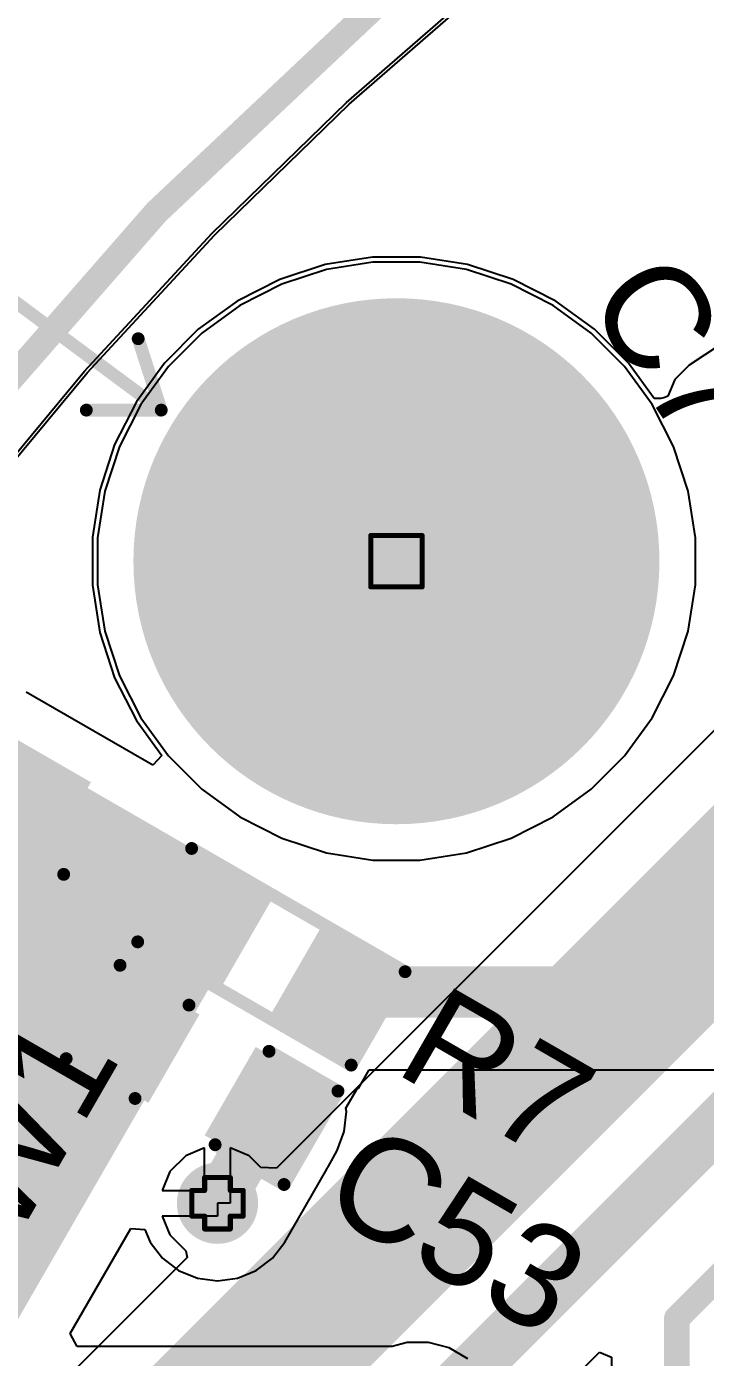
# Model space of a CAD drawing. Header units: millimetres. Extents: x -2.4 to 8.6, y -1 to 5.2.
# Drawn here: x -0.141 to 0.123, y 1.337 to 1.855 of the extents above; entities that cross this region are included whole.
import ezdxf

# ---------------------------------------------------------------- set-up
doc = ezdxf.new("R2010")
doc.units = ezdxf.units.MM
doc.header["$MEASUREMENT"] = 0
for name, color, linetype in [('BottomLayer', 5, 'Continuous'), ('BottomSolder', 6, 'Continuous'), ('DrillDrawing', 1, 'Continuous'), ('Mechanical1', 6, 'Continuous'), ('Mechanical2', 216, 'Continuous'), ('MultiLayer', 9, 'Continuous'), ('PadHoleLayer', 156, 'Continuous'), ('TopLayer', 1, 'Continuous'), ('TopOverlay', 2, 'Continuous'), ('TopPaste', 8, 'Continuous'), ('TopSolder', 216, 'Continuous'), ('ViaHoleLayer', 16, 'Continuous')]:
    doc.layers.add(name, color=color, linetype=linetype)
doc.styles.add('Arial', font='', dxfattribs={"height": 0.2})
doc.styles.get('Arial').set_extended_font_data('Arial')

# ---------------------------------------------------------------- blocks, each defined once
blk = doc.blocks.new('TS_1185EC_C_D_B_12')
at = {"layer": 'TopLayer'}
for points in [[(-0.10039, 0.04724), (-0.05118, 0.04724), (-0.05118, 0.01181), (-0.10039, 0.01181)], [(0.05118, 0.04724), (0.10039, 0.04724), (0.10039, 0.01181), (0.05118, 0.01181)], [(-0.10039, -0.01181), (-0.05118, -0.01181), (-0.05118, -0.04724), (-0.10039, -0.04724)], [(0.05118, -0.01181), (0.10039, -0.01181), (0.10039, -0.04724), (0.05118, -0.04724)]]:
    blk.add_hatch(color=1, dxfattribs=at).paths.add_polyline_path(points)
at = {"layer": 'TopPaste'}
for points in [[(-0.10039, 0.04724), (-0.05118, 0.04724), (-0.05118, 0.01181), (-0.10039, 0.01181)], [(0.05118, 0.04724), (0.10039, 0.04724), (0.10039, 0.01181), (0.05118, 0.01181)], [(-0.10039, -0.01181), (-0.05118, -0.01181), (-0.05118, -0.04724), (-0.10039, -0.04724)], [(0.05118, -0.01181), (0.10039, -0.01181), (0.10039, -0.04724), (0.05118, -0.04724)]]:
    blk.add_hatch(color=8, dxfattribs=at).paths.add_polyline_path(points)
at = {"layer": 'TopSolder'}
for points in [[(-0.10439, 0.05124), (-0.04718, 0.05124), (-0.04718, 0.00781), (-0.10439, 0.00781)], [(0.04718, 0.05124), (0.10439, 0.05124), (0.10439, 0.00781), (0.04718, 0.00781)], [(-0.10439, -0.00781), (-0.04718, -0.00781), (-0.04718, -0.05124), (-0.10439, -0.05124)], [(0.04718, -0.00781), (0.10439, -0.00781), (0.10439, -0.05124), (0.04718, -0.05124)]]:
    blk.add_hatch(color=216, dxfattribs=at).paths.add_polyline_path(points)
at = {"layer": 'TopOverlay'}
for points, const_width in [([(-0.084, 0.061, 1), (-0.094, 0.061, 1)], 0.01), ([(-0.0965, 0.061, 1), (-0.0915, 0.061, 1)], 0.005), ([(-0.0865, 0.061, 1), (-0.0815, 0.061, 1)], 0.005), ([(-0.06925, 0.06, 1), (-0.06675, 0.06, 1)], 0.0025), ([(0.06675, 0.06, 1), (0.06925, 0.06, 1)], 0.0025), ([(-0.06925, -0.06, 1), (-0.06675, -0.06, 1)], 0.0025), ([(0.06675, -0.06, 1), (0.06925, -0.06, 1)], 0.0025)]:
    blk.add_lwpolyline(points, format="xyb", close=True, dxfattribs=dict(at, const_width=const_width))
at = {"layer": 'TopOverlay', "const_width": 0.005}
for points in [[(0.068, 0.06), (-0.068, 0.06)], [(0.068, -0.06), (-0.068, -0.06)]]:
    blk.add_lwpolyline(points, dxfattribs=at)
blk = doc.blocks.new('R___0603_13')
at = {"layer": 'TopLayer'}
for points in [[(-0.015, 0.0175), (-0.015, -0.0175), (-0.045, -0.0175), (-0.045, 0.0175)], [(0.045, 0.0175), (0.045, -0.0175), (0.015, -0.0175), (0.015, 0.0175)]]:
    blk.add_hatch(color=1, dxfattribs=at).paths.add_polyline_path(points)
at = {"layer": 'TopPaste'}
for points in [[(-0.015, 0.0175), (-0.015, -0.0175), (-0.045, -0.0175), (-0.045, 0.0175)], [(0.045, 0.0175), (0.045, -0.0175), (0.015, -0.0175), (0.015, 0.0175)]]:
    blk.add_hatch(color=8, dxfattribs=at).paths.add_polyline_path(points)
at = {"layer": 'TopSolder'}
for points in [[(-0.011, 0.0215), (-0.011, -0.0215), (-0.049, -0.0215), (-0.049, 0.0215)], [(0.049, 0.0215), (0.049, -0.0215), (0.011, -0.0215), (0.011, 0.0215)]]:
    blk.add_hatch(color=216, dxfattribs=at).paths.add_polyline_path(points)
at = {"layer": 'TopOverlay', "const_width": 0.005}
for points in [[(-0.048, 0.021), (-0.048, -0.021)], [(0.048, 0.021), (-0.048, 0.021)], [(0.048, 0.021), (0.048, -0.021)], [(0.048, -0.021), (-0.048, -0.021)]]:
    blk.add_lwpolyline(points, dxfattribs=at)
at = {"layer": 'TopOverlay', "const_width": 0.0025}
for points in [[(-0.04925, 0.021, 1), (-0.04675, 0.021, 1)], [(-0.04925, 0.021, 1), (-0.04675, 0.021, 1)], [(0.04675, 0.021, 1), (0.04925, 0.021, 1)], [(0.04675, 0.021, 1), (0.04925, 0.021, 1)], [(-0.04925, -0.021, 1), (-0.04675, -0.021, 1)], [(-0.04925, -0.021, 1), (-0.04675, -0.021, 1)], [(0.04675, -0.021, 1), (0.04925, -0.021, 1)], [(0.04675, -0.021, 1), (0.04925, -0.021, 1)]]:
    blk.add_lwpolyline(points, format="xyb", close=True, dxfattribs=at)
blk = doc.blocks.new('C___0603_32')
at = {"layer": 'TopLayer'}
for points in [[(-0.015, 0.0175), (-0.015, -0.0175), (-0.045, -0.0175), (-0.045, 0.0175)], [(0.045, 0.0175), (0.045, -0.0175), (0.015, -0.0175), (0.015, 0.0175)]]:
    blk.add_hatch(color=1, dxfattribs=at).paths.add_polyline_path(points)
at = {"layer": 'TopPaste'}
for points in [[(-0.015, 0.0175), (-0.015, -0.0175), (-0.045, -0.0175), (-0.045, 0.0175)], [(0.045, 0.0175), (0.045, -0.0175), (0.015, -0.0175), (0.015, 0.0175)]]:
    blk.add_hatch(color=8, dxfattribs=at).paths.add_polyline_path(points)
at = {"layer": 'TopSolder'}
for points in [[(-0.01264, 0.01986), (-0.01264, -0.01986), (-0.04736, -0.01986), (-0.04736, 0.01986)], [(0.04736, 0.01986), (0.04736, -0.01986), (0.01264, -0.01986), (0.01264, 0.01986)]]:
    blk.add_hatch(color=216, dxfattribs=at).paths.add_polyline_path(points)
at = {"layer": 'TopOverlay', "const_width": 0.005}
for points in [[(-0.049, 0.021), (-0.018, 0.021)], [(-0.049, -0.021), (-0.049, 0.021)], [(0.018, 0.021), (0.049, 0.021)], [(0.049, -0.021), (0.049, 0.021)], [(-0.049, -0.021), (-0.018, -0.021)], [(0.018, -0.021), (0.049, -0.021)]]:
    blk.add_lwpolyline(points, dxfattribs=at)
at = {"layer": 'TopOverlay', "const_width": 0.0025}
for points in [[(-0.05025, 0.021, 1), (-0.04775, 0.021, 1)], [(-0.05025, 0.021, 1), (-0.04775, 0.021, 1)], [(-0.01925, 0.021, 1), (-0.01675, 0.021, 1)], [(0.01675, 0.021, 1), (0.01925, 0.021, 1)], [(0.04775, 0.021, 1), (0.05025, 0.021, 1)], [(0.04775, 0.021, 1), (0.05025, 0.021, 1)], [(-0.05025, -0.021, 1), (-0.04775, -0.021, 1)], [(-0.05025, -0.021, 1), (-0.04775, -0.021, 1)], [(-0.01925, -0.021, 1), (-0.01675, -0.021, 1)], [(0.01675, -0.021, 1), (0.01925, -0.021, 1)], [(0.04775, -0.021, 1), (0.05025, -0.021, 1)], [(0.04775, -0.021, 1), (0.05025, -0.021, 1)]]:
    blk.add_lwpolyline(points, format="xyb", close=True, dxfattribs=at)

msp = doc.modelspace()

# ---------------------------------------------------------------- hatches: boundary and pattern name
at = {"layer": 'BottomLayer'}
h = msp.add_hatch(color=5, dxfattribs=at)
edge = h.paths.add_edge_path()
edge.add_arc((0.00269, 1.64706), 0.09843, 0, 360)
h = msp.add_hatch(color=5, dxfattribs=at)
edge = h.paths.add_edge_path()
edge.add_arc((-0.067, 1.397), 0.01181, 0, 360)
at = {"layer": 'BottomSolder'}
h = msp.add_hatch(color=6, dxfattribs=at)
edge = h.paths.add_edge_path()
edge.add_arc((0.00269, 1.64706), 0.10243, 0, 360)
h = msp.add_hatch(color=6, dxfattribs=at)
edge = h.paths.add_edge_path()
edge.add_arc((-0.067, 1.397), 0.01581, 0, 360)
at = {"layer": 'MultiLayer'}
h = msp.add_hatch(color=9, dxfattribs=at)
edge = h.paths.add_edge_path()
edge.add_arc((0.00269, 1.64706), 0.09843, 0, 360)
at = {"layer": 'PadHoleLayer'}
h = msp.add_hatch(color=156, dxfattribs=at)
edge = h.paths.add_edge_path()
edge.add_arc((0.00269, 1.64706), 0.05906, 0, 360)
at = {"layer": 'TopLayer'}
h = msp.add_hatch(color=1, dxfattribs=at)
edge = h.paths.add_edge_path()
edge.add_arc((0.00269, 1.64706), 0.09843, 0, 360)
msp.add_hatch(color=1, dxfattribs=at).paths.add_polyline_path([(-0.04834, 1.51875), (-0.15175, 1.57845), (-0.25436, 1.40072), (-0.15095, 1.34102)])
h = msp.add_hatch(color=1, dxfattribs=at)
edge = h.paths.add_edge_path()
edge.add_arc((-0.067, 1.397), 0.01181, 0, 360)
at = {"layer": 'TopSolder'}
h = msp.add_hatch(color=216, dxfattribs=at)
edge = h.paths.add_edge_path()
edge.add_arc((0.00269, 1.64706), 0.10243, 0, 360)
h = msp.add_hatch(color=216, dxfattribs=at)
edge = h.paths.add_edge_path()
edge.add_arc((-0.067, 1.397), 0.01581, 0, 360)
at = {"layer": 'ViaHoleLayer'}
h = msp.add_hatch(color=16, dxfattribs=at)
edge = h.paths.add_edge_path()
edge.add_arc((-0.067, 1.397), 0.00591, 0, 360)

# ---------------------------------------------------------------- linework, layer by layer
at = {"layer": 'BottomLayer'}
for p, q in [((-0.01672, 1.82567), (0.03838, 1.87368)), ((-0.06916, 1.77477), (-0.01672, 1.82567)), ((-0.11878, 1.72112), (-0.06916, 1.77477)), ((-0.00647, 1.76349), (-0.02457, 1.76062)), ((0.01185, 1.76349), (-0.00647, 1.76349)), ((0.02996, 1.76062), (0.01185, 1.76349)), ((-0.02457, 1.76062), (-0.042, 1.75496)), ((0.04738, 1.75496), (0.02996, 1.76062)), ((-0.042, 1.75496), (-0.05833, 1.74664)), ((0.06371, 1.74664), (0.04738, 1.75496)), ((-0.05833, 1.74664), (-0.07315, 1.73587)), ((0.07854, 1.73587), (0.06371, 1.74664)), ((-0.07315, 1.73587), (-0.08611, 1.72291)), ((0.0915, 1.72291), (0.07854, 1.73587)), ((-0.16545, 1.66487), (-0.11878, 1.72112)), ((-0.08611, 1.72291), (-0.09688, 1.70808)), ((0.10227, 1.70808), (0.0915, 1.72291)), ((-0.09688, 1.70808), (-0.1052, 1.69175)), ((0.11059, 1.69175), (0.10227, 1.70808)), ((-0.1052, 1.69175), (-0.11087, 1.67433)), ((0.11625, 1.67433), (0.11059, 1.69175)), ((-0.11087, 1.67433), (-0.11373, 1.65623)), ((0.11912, 1.65623), (0.11625, 1.67433)), ((-0.11373, 1.65623), (-0.11373, 1.6379)), ((0.11912, 1.6379), (0.11912, 1.65623)), ((-0.11373, 1.6379), (-0.11087, 1.6198)), ((0.18487, 1.63961), (-0.04406, 1.41068)), ((0.11625, 1.6198), (0.11912, 1.6379)), ((-0.11087, 1.6198), (-0.1052, 1.60237)), ((0.11059, 1.60237), (0.11625, 1.6198)), ((-0.1052, 1.60237), (-0.09688, 1.58604)), ((0.10227, 1.58604), (0.11059, 1.60237)), ((-0.09688, 1.58604), (-0.08611, 1.57122)), ((0.0915, 1.57122), (0.10227, 1.58604)), ((-0.08611, 1.57122), (-0.07315, 1.55826)), ((0.07854, 1.55826), (0.0915, 1.57122)), ((-0.07315, 1.55826), (-0.05833, 1.54749)), ((0.06371, 1.54749), (0.07854, 1.55826)), ((-0.05833, 1.54749), (-0.042, 1.53917)), ((0.04738, 1.53917), (0.06371, 1.54749)), ((-0.042, 1.53917), (-0.02457, 1.5335)), ((0.02996, 1.5335), (0.04738, 1.53917)), ((-0.02457, 1.5335), (-0.00647, 1.53064)), ((-0.00647, 1.53064), (0.01185, 1.53064)), ((0.01185, 1.53064), (0.02996, 1.5335)), ((-0.07935, 1.41549), (-0.08549, 1.40935)), ((-0.072, 1.41854), (-0.07935, 1.41549)), ((-0.072, 1.402), (-0.072, 1.41854)), ((-0.05465, 1.41549), (-0.062, 1.41854)), ((-0.062, 1.41854), (-0.062, 1.397)), ((-0.05005, 1.41089), (-0.05465, 1.41549)), ((-0.04406, 1.41068), (-0.05005, 1.41089)), ((-0.08549, 1.40935), (-0.08854, 1.402)), ((-0.08854, 1.402), (-0.072, 1.402)), ((-0.062, 1.397), (-0.067, 1.397)), ((-0.067, 1.397), (-0.067, 1.392)), ((-0.067, 1.392), (-0.08854, 1.392)), ((-0.08854, 1.392), (-0.08549, 1.38465)), ((-0.08549, 1.38465), (-0.07935, 1.37851)), ((-0.07884, 1.3759), (-0.14676, 1.30798)), ((-0.07935, 1.37851), (-0.07884, 1.3759)), ((0.03945, 1.29666), (0.0818, 1.339)), ((0.0818, 1.339), (0.08642, 1.33709)), ((0.08642, 1.33709), (0.08642, 1.18458))]:
    msp.add_line(p, q, dxfattribs=at)
for points, const_width in [([(0.011, 1.311), (0.456, 1.756)], 0.02), ([(-0.1111, 1.27231), (0.22053, 1.60394)], 0.06), ([(0.11191, 1.35219), (0.18922, 1.4295)], 0.01), ([(0.11191, 1.16959), (0.11191, 1.35219)], 0.01)]:
    msp.add_lwpolyline(points, dxfattribs=dict(at, const_width=const_width))
at = {"layer": 'BottomLayer', "const_width": 0.005}
msp.add_lwpolyline([(0.10941, 1.35219, 1), (0.11441, 1.35219, 1)], format="xyb", close=True, dxfattribs=at)
msp.add_lwpolyline([(0.10941, 1.35219, 1), (0.11441, 1.35219, 1)], format="xyb", close=True, dxfattribs=at)
at = {"layer": 'DrillDrawing', "const_width": 0.002}
for points in [[(-0.00731, 1.65706), (0.01269, 1.65706)], [(-0.00731, 1.63706), (-0.00731, 1.65706)], [(0.01269, 1.63706), (0.01269, 1.65706)], [(-0.00731, 1.63706), (0.01269, 1.63706)], [(-0.072, 1.402), (-0.072, 1.407)], [(-0.072, 1.407), (-0.062, 1.407)], [(-0.062, 1.402), (-0.062, 1.407)], [(-0.077, 1.392), (-0.077, 1.402)], [(-0.077, 1.402), (-0.072, 1.402)], [(-0.062, 1.402), (-0.057, 1.402)], [(-0.057, 1.392), (-0.057, 1.402)], [(-0.077, 1.392), (-0.072, 1.392)], [(-0.072, 1.387), (-0.072, 1.392)], [(-0.062, 1.392), (-0.057, 1.392)], [(-0.062, 1.387), (-0.062, 1.392)], [(-0.072, 1.387), (-0.062, 1.387)]]:
    msp.add_lwpolyline(points, dxfattribs=at)
at = {"layer": 'DrillDrawing', "const_width": 0.001}
for points in [[(-0.00781, 1.65706, 1), (-0.00681, 1.65706, 1)], [(-0.00781, 1.65706, 1), (-0.00681, 1.65706, 1)], [(0.01219, 1.65706, 1), (0.01319, 1.65706, 1)], [(0.01219, 1.65706, 1), (0.01319, 1.65706, 1)], [(-0.00781, 1.63706, 1), (-0.00681, 1.63706, 1)], [(-0.00781, 1.63706, 1), (-0.00681, 1.63706, 1)], [(0.01219, 1.63706, 1), (0.01319, 1.63706, 1)], [(0.01219, 1.63706, 1), (0.01319, 1.63706, 1)], [(-0.0725, 1.407, 1), (-0.0715, 1.407, 1)], [(-0.0725, 1.407, 1), (-0.0715, 1.407, 1)], [(-0.0625, 1.407, 1), (-0.0615, 1.407, 1)], [(-0.0625, 1.407, 1), (-0.0615, 1.407, 1)], [(-0.0775, 1.402, 1), (-0.0765, 1.402, 1)], [(-0.0775, 1.402, 1), (-0.0765, 1.402, 1)], [(-0.0725, 1.402, 1), (-0.0715, 1.402, 1)], [(-0.0725, 1.402, 1), (-0.0715, 1.402, 1)], [(-0.0625, 1.402, 1), (-0.0615, 1.402, 1)], [(-0.0625, 1.402, 1), (-0.0615, 1.402, 1)], [(-0.0575, 1.402, 1), (-0.0565, 1.402, 1)], [(-0.0575, 1.402, 1), (-0.0565, 1.402, 1)], [(-0.0775, 1.392, 1), (-0.0765, 1.392, 1)], [(-0.0775, 1.392, 1), (-0.0765, 1.392, 1)], [(-0.0725, 1.392, 1), (-0.0715, 1.392, 1)], [(-0.0725, 1.392, 1), (-0.0715, 1.392, 1)], [(-0.0625, 1.392, 1), (-0.0615, 1.392, 1)], [(-0.0625, 1.392, 1), (-0.0615, 1.392, 1)], [(-0.0575, 1.392, 1), (-0.0565, 1.392, 1)], [(-0.0575, 1.392, 1), (-0.0565, 1.392, 1)], [(-0.0725, 1.387, 1), (-0.0715, 1.387, 1)], [(-0.0725, 1.387, 1), (-0.0715, 1.387, 1)], [(-0.0625, 1.387, 1), (-0.0615, 1.387, 1)], [(-0.0625, 1.387, 1), (-0.0615, 1.387, 1)]]:
    msp.add_lwpolyline(points, format="xyb", close=True, dxfattribs=at)
at = {"layer": 'Mechanical1', "const_width": 0.005}
for points in [[(-0.21785, 1.80154), (-0.0889, 1.70592)], [(-0.09788, 1.73372), (-0.0889, 1.70592)], [(-0.11808, 1.70592), (-0.0889, 1.70592)]]:
    msp.add_lwpolyline(points, dxfattribs=at)
at = {"layer": 'Mechanical1', "const_width": 0.0025}
for points in [[(-0.09913, 1.73372, 1), (-0.09663, 1.73372, 1)], [(-0.11933, 1.70592, 1), (-0.11683, 1.70592, 1)], [(-0.09015, 1.70592, 1), (-0.08765, 1.70592, 1)], [(-0.09015, 1.70592, 1), (-0.08765, 1.70592, 1)], [(-0.09015, 1.70592, 1), (-0.08765, 1.70592, 1)]]:
    msp.add_lwpolyline(points, format="xyb", close=True, dxfattribs=at)
at = {"layer": 'Mechanical2', "const_width": 0.01}
msp.add_lwpolyline([(1.33424, 2.13536, -6.230382), (0.47179, 2.13624)], format="xyb", dxfattribs=at)
at = {"layer": 'TopLayer'}
for p, q in [((-0.01572, 1.82503), (0.03938, 1.87303)), ((-0.06816, 1.77412), (-0.01572, 1.82503)), ((-0.11778, 1.72047), (-0.06816, 1.77412)), ((-0.02504, 1.76257), (-0.04277, 1.75681)), ((-0.00663, 1.76549), (-0.02504, 1.76257)), ((0.01201, 1.76549), (-0.00663, 1.76549)), ((0.03042, 1.76257), (0.01201, 1.76549)), ((0.04815, 1.75681), (0.03042, 1.76257)), ((0.16927, 1.75816), (0.11675, 1.7234)), ((-0.04277, 1.75681), (-0.05938, 1.74835)), ((0.06476, 1.74835), (0.04815, 1.75681)), ((-0.05938, 1.74835), (-0.07446, 1.73739)), ((0.07984, 1.73739), (0.06476, 1.74835)), ((-0.07446, 1.73739), (-0.08764, 1.72421)), ((0.09302, 1.72421), (0.07984, 1.73739)), ((-0.08764, 1.72421), (-0.09859, 1.70913)), ((0.10303, 1.71044), (0.09302, 1.72421)), ((0.11675, 1.7234), (0.1111, 1.7178)), ((-0.16445, 1.66422), (-0.11778, 1.72047)), ((0.1111, 1.7178), (0.10842, 1.71141)), ((0.1057, 1.71045), (0.10303, 1.71044)), ((0.10725, 1.71081), (0.1057, 1.71045)), ((0.10842, 1.71141), (0.10725, 1.71081)), ((-0.09859, 1.70913), (-0.10706, 1.69252)), ((-0.10706, 1.69252), (-0.11282, 1.67479)), ((-0.11282, 1.67479), (-0.11573, 1.65638)), ((-0.11573, 1.65638), (-0.11573, 1.63774)), ((-0.11573, 1.63774), (-0.11282, 1.61933)), ((-0.11282, 1.61933), (-0.10706, 1.6016)), ((-0.10706, 1.6016), (-0.09859, 1.58499)), ((-0.09212, 1.56757), (-0.14155, 1.59611)), ((-0.09859, 1.58499), (-0.0887, 1.57137)), ((-0.0887, 1.57137), (-0.09212, 1.56757)), ((-0.01212, 1.44168), (-0.0079, 1.44899)), ((-0.0079, 1.44899), (0.14125, 1.44899)), ((-0.01697, 1.43405), (-0.01245, 1.44188)), ((-0.01245, 1.44188), (-0.01212, 1.44168)), ((-0.0176, 1.42494), (-0.01677, 1.43279)), ((-0.01677, 1.43279), (-0.01697, 1.43405)), ((-0.02043, 1.41756), (-0.0176, 1.42494)), ((-0.02401, 1.41097), (-0.02043, 1.41756)), ((-0.0408, 1.38187), (-0.02439, 1.41028)), ((-0.02439, 1.41028), (-0.02424, 1.41065)), ((-0.02424, 1.41065), (-0.02401, 1.41097)), ((-0.12438, 1.34626), (-0.10079, 1.38712)), ((-0.10079, 1.38712), (-0.09523, 1.38675)), ((-0.09523, 1.38675), (-0.0932, 1.38187)), ((-0.0932, 1.38187), (-0.0884, 1.3756)), ((-0.0456, 1.3756), (-0.0408, 1.38187)), ((-0.0884, 1.3756), (-0.08213, 1.3708)), ((-0.05187, 1.37079), (-0.0456, 1.3756)), ((-0.08213, 1.3708), (-0.07483, 1.36777)), ((-0.05917, 1.36777), (-0.05187, 1.37079)), ((-0.07483, 1.36777), (-0.067, 1.36674)), ((-0.067, 1.36674), (-0.05917, 1.36777)), ((-0.12166, 1.34126), (-0.12438, 1.34626)), ((0.00681, 1.34281), (0.00102, 1.34126)), ((0.01519, 1.34281), (0.00681, 1.34281)), ((0.02328, 1.34064), (0.01519, 1.34281)), ((0.00102, 1.34126), (-0.12166, 1.34126)), ((0.03053, 1.33646), (0.02328, 1.34064))]:
    msp.add_line(p, q, dxfattribs=at)
at = {"layer": 'TopLayer', "const_width": 0.02}
for points in [[(-0.02002, 1.478), (-0.01877, 1.47925)], [(-0.01877, 1.47925), (0.14125, 1.47925)], [(-0.0506, 1.42541), (-0.04702, 1.432)], [(-0.067, 1.397), (-0.0506, 1.42541)]]:
    msp.add_lwpolyline(points, dxfattribs=at)
at = {"layer": 'TopLayer', "const_width": 0.01}
for points in [[(-0.02502, 1.478, 1), (-0.01502, 1.478, 1)], [(-0.02377, 1.47925, 1), (-0.01377, 1.47925, 1)], [(-0.02377, 1.47925, 1), (-0.01377, 1.47925, 1)], [(-0.05202, 1.432, 1), (-0.04202, 1.432, 1)], [(-0.0556, 1.42541, 1), (-0.0456, 1.42541, 1)], [(-0.0556, 1.42541, 1), (-0.0456, 1.42541, 1)], [(-0.072, 1.397, 1), (-0.062, 1.397, 1)]]:
    msp.add_lwpolyline(points, format="xyb", close=True, dxfattribs=at)

# ---------------------------------------------------------------- block references
for name, p, rotation in [('TS_1185EC_C_D_B_12', (-0.21286, 1.49621), 240), ('R___0603_13', (-0.046, 1.493), 150), ('C___0603_32', (-0.073, 1.447), 330)]:
    msp.add_blockref(name, p, dxfattribs=dict(rotation=rotation))

# ---------------------------------------------------------------- texts
at = {"layer": 'TopOverlay', "style": 'Arial'}
for s, rotation, p in [('C7', 303.5, (0.07594, 1.74875)), ('R7', 330, (0.00115, 1.44835)), ('SW1', 60, (-0.16501, 1.3486)), ('C53', 330, (-0.02817, 1.39534))]:
    msp.add_text(s, height=0.04, rotation=rotation, dxfattribs=at).set_placement(p)

doc.saveas('drawing.dxf')
